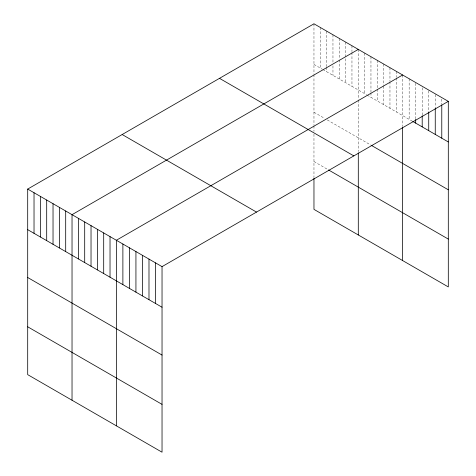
<?xml version="1.0" encoding="UTF-8"?>
<svg xmlns="http://www.w3.org/2000/svg" width="476" height="476" viewBox="0 0 476 476"><rect width="100%" height="100%" fill="white"/><g stroke="black" fill="none" stroke-linecap="round" stroke-linejoin="round"><path stroke-width="0.36" stroke-dasharray="2.38 1.78" d="M313.964 64.397L322.198 69.145M322.829 69.514L366.526 94.742M367.163 95.111L412.121 121.065M313.964 112.235L324.727 118.453M327.262 119.916L370.959 145.144M313.964 161.525L327.899 169.569M441.776 99.067L441.776 104.238M435.254 94.563L435.254 107.85M428.727 90.797L428.727 112.199M422.2 87.768L422.2 115.079M415.679 83.264L415.679 118.691M409.152 78.754L409.152 119.351M402.625 74.988L402.625 126.455M396.294 71.335L396.294 77.237M396.294 77.975L396.294 111.925M389.963 67.675L389.963 80.962M389.963 81.699L389.963 108.272M383.626 64.022L383.626 85.424M383.626 86.162L383.626 104.613M377.295 60.363L377.295 88.411M377.295 89.149L377.295 100.96M370.959 56.709L370.959 92.136M370.959 92.874L370.959 97.3M364.628 53.05L364.628 93.647M358.297 49.397L358.297 99.413M358.297 100.139L358.297 151.523M351.96 45.738L351.96 51.64M351.96 52.384L351.96 86.334M345.63 42.084L345.63 82.675M339.299 38.425L339.299 59.089M339.299 59.827L339.299 79.022M332.962 34.772L332.962 62.814M332.962 65.771L332.962 75.363M326.631 31.113L326.631 66.539M326.631 67.277L326.631 71.709M320.294 27.459L320.294 68.05M313.964 23.8L313.964 73.816M313.964 74.542L313.964 125.242M313.964 125.926L313.964 131.406M313.964 134.143L313.964 177.471"/><path stroke-width="0.71" d="M448.303 101.358L162.036 266.631L162.036 452.2L27.697 374.642L27.697 189.073L313.964 23.8L448.303 101.358L448.303 286.927L313.964 209.369L313.964 178.197M358.297 49.397L72.031 214.67L72.031 400.233M402.625 74.988L116.364 240.261L116.364 425.83M412.71 121.404L448.303 141.955M371.595 145.507L448.303 189.793M219.495 78.338L353.835 155.902M328.529 169.938L448.303 239.083M122.165 134.535L256.505 212.094M27.697 189.073L162.036 266.631M27.697 229.67L162.036 307.228M27.697 277.508L162.036 355.066M27.697 326.798L162.036 404.362M441.776 104.976L441.776 138.189M435.254 108.587L435.254 134.422M428.727 112.199L428.727 130.65M422.2 115.817L422.2 126.884M415.679 119.428L415.679 123.117M402.625 127.181L402.625 260.556M358.297 152.891L358.297 234.96M155.509 262.865L155.509 303.462M148.988 259.099L148.988 299.696M142.461 255.332L142.461 295.929M135.934 251.566L135.934 292.157M129.412 247.8L129.412 288.391M122.885 244.033L122.885 284.624M110.027 236.608L110.027 277.199M103.697 232.948L103.697 273.545M97.36 229.295L97.36 269.886M91.029 225.636L91.029 266.233M84.698 221.983L84.698 262.573M78.361 218.323L78.361 258.92M65.694 211.011L65.694 251.608M59.363 207.357L59.363 247.948M53.032 203.698L53.032 244.295M46.696 200.045L46.696 240.636M40.365 196.386L40.365 236.983M34.028 192.732L34.028 233.323"/></g></svg>
